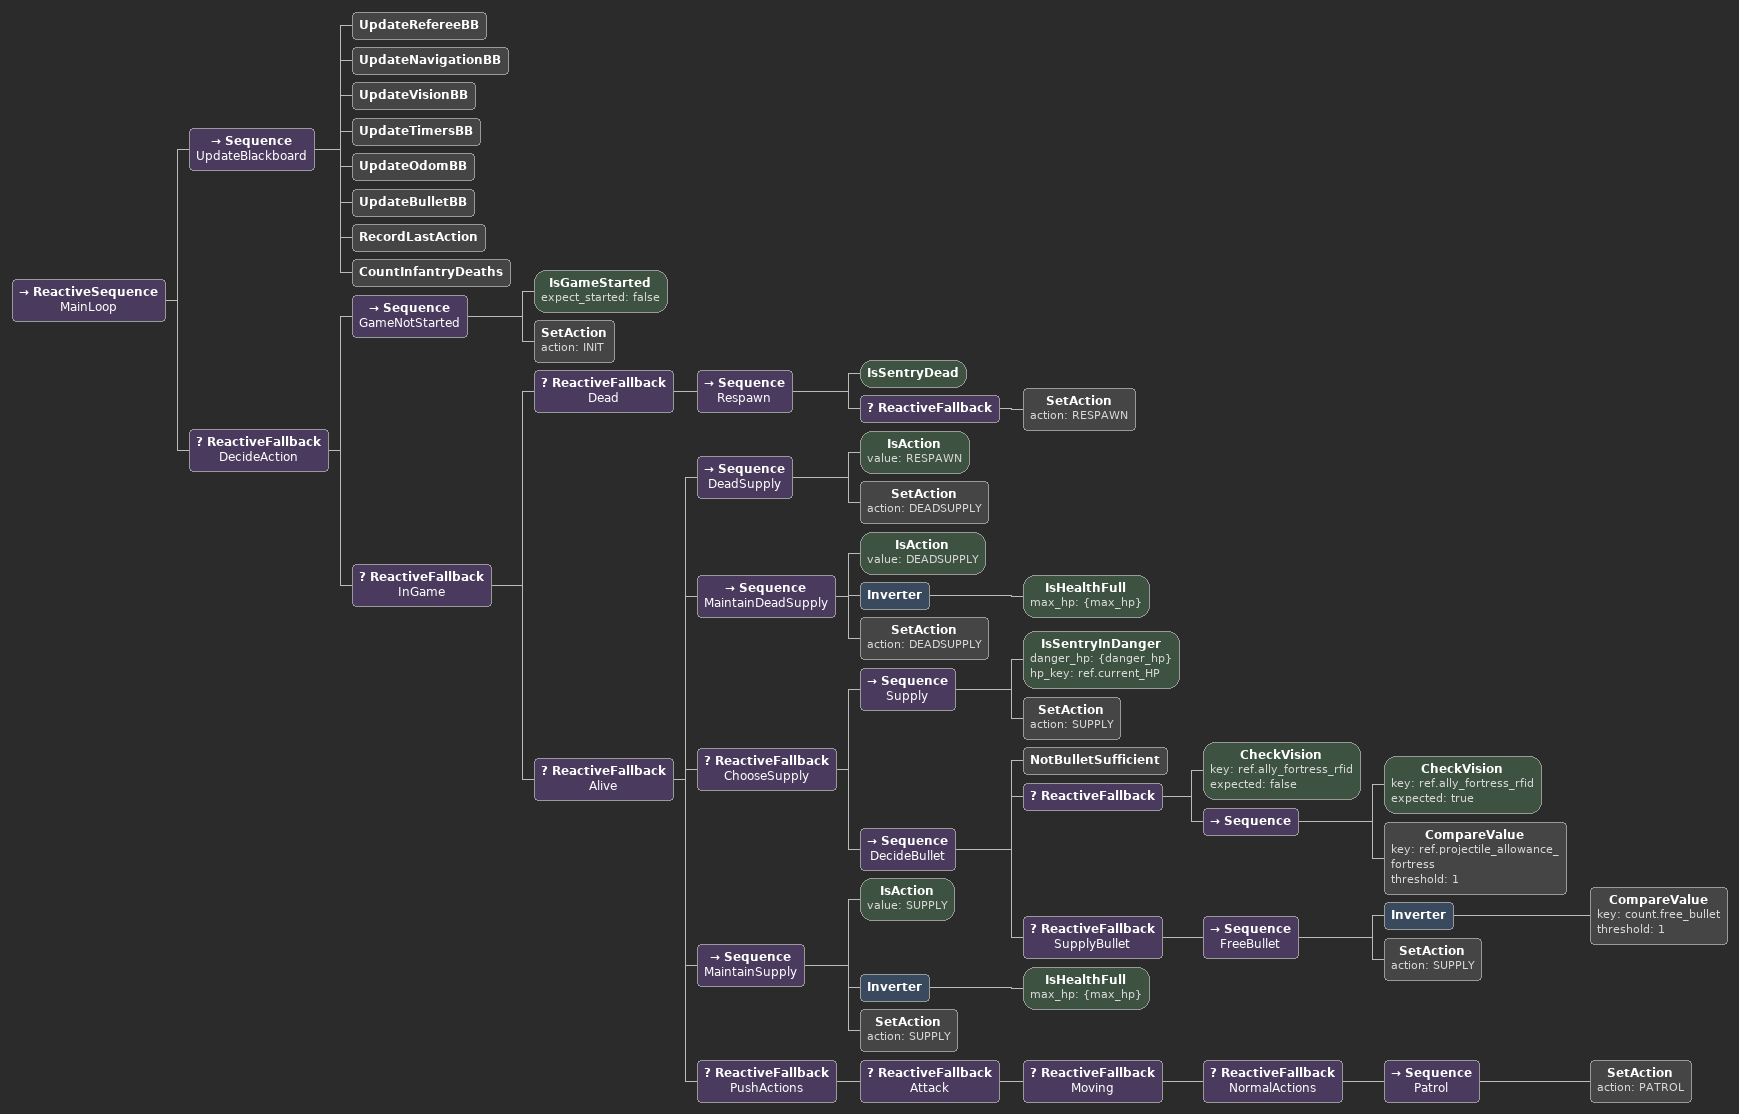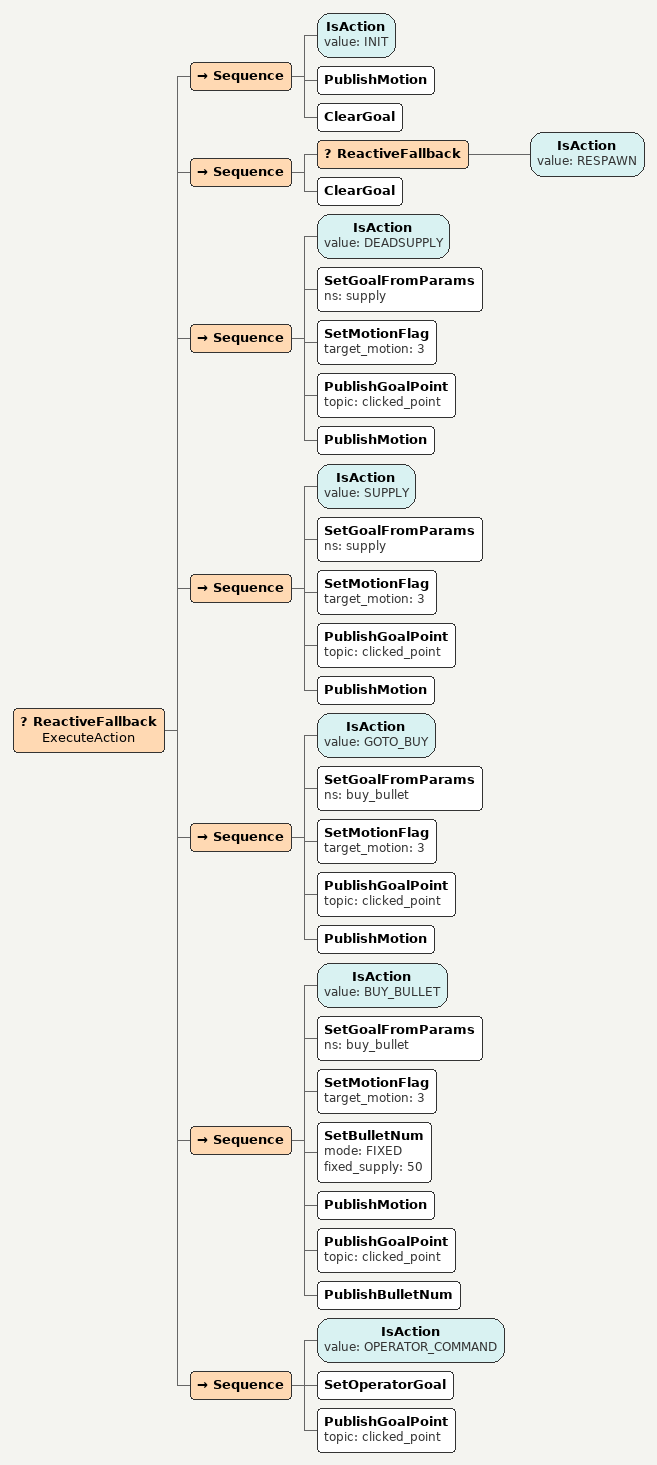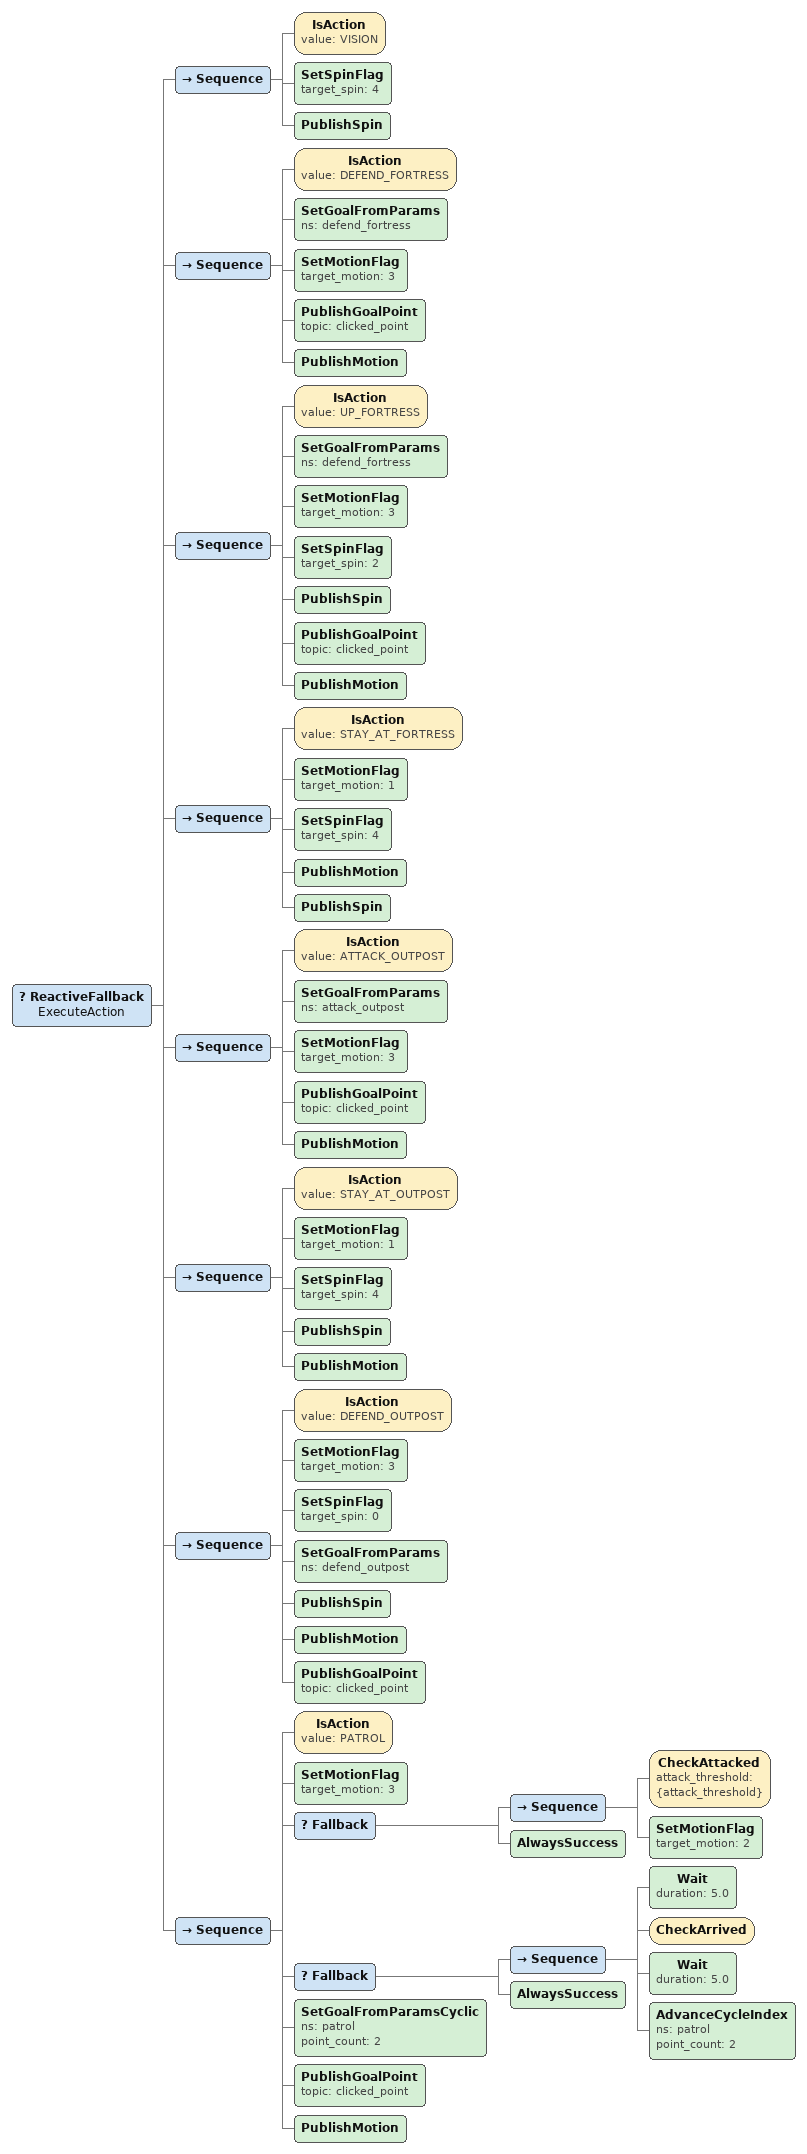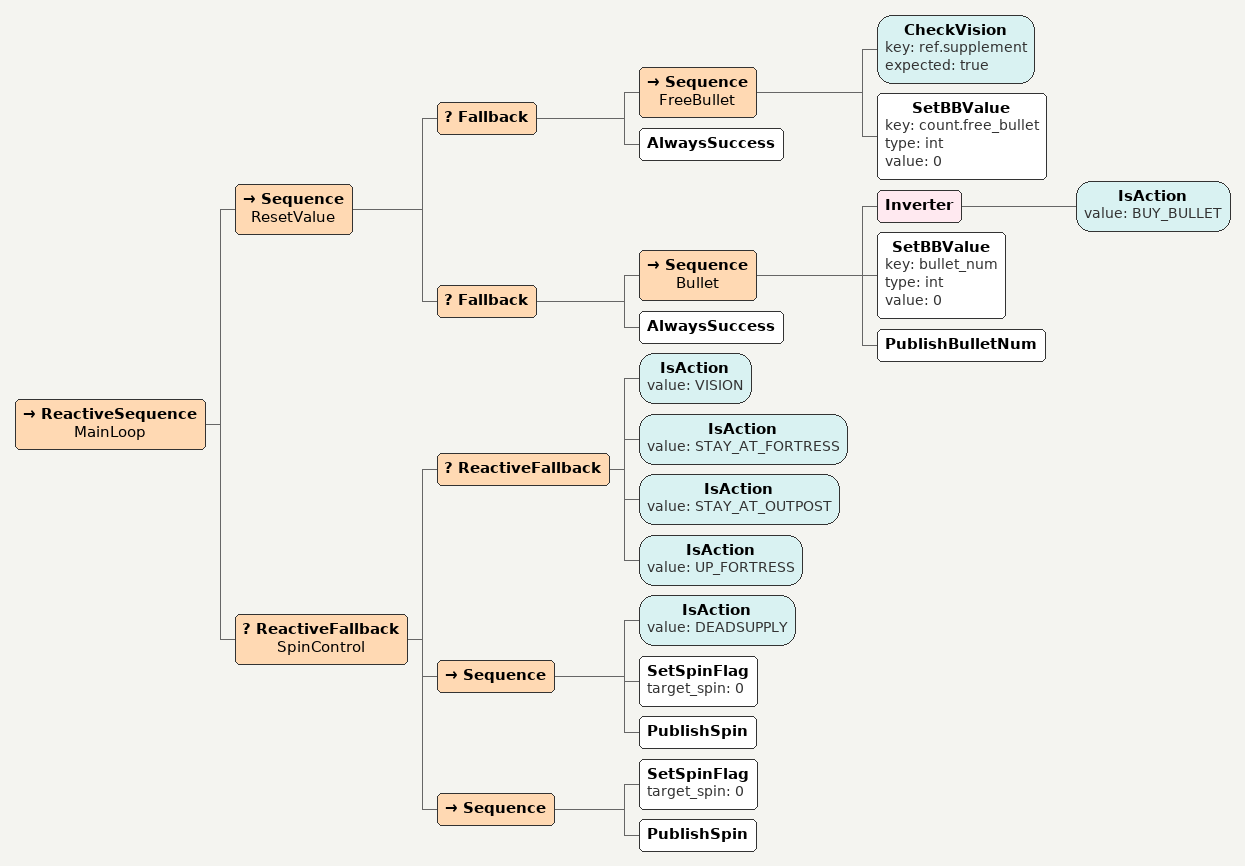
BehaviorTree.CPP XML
<ReactiveSequence name="MainLoop">
  <Sequence name="UpdateBlackboard">
    <UpdateRefereeBB/>
    <UpdateNavigationBB/>
    <UpdateVisionBB/>
    <UpdateTimersBB/>
    <UpdateOdomBB/>
    <UpdateBulletBB/>
    <RecordLastAction/>
    <CountInfantryDeaths/>
  </Sequence>

  <ReactiveFallback name="DecideAction">
    <Sequence name="GameNotStarted">
      <IsGameStarted expect_started="false"/>
      <SetAction action="INIT"/>
    </Sequence>

    <ReactiveFallback name="InGame">
      <ReactiveFallback name="Dead">
        <Sequence name="Respawn">
          <IsSentryDead/>
          <ReactiveFallback>
            <SetAction action="RESPAWN"/>
          </ReactiveFallback>
        </Sequence>
      </ReactiveFallback>

      <ReactiveFallback name="Alive">

        <Sequence name="DeadSupply">
          <IsAction value="RESPAWN"/>
          <SetAction action="DEADSUPPLY"/>
        </Sequence>

        <Sequence name="MaintainDeadSupply">
          <IsAction value="DEADSUPPLY"/>
          <Inverter>
            <IsHealthFull max_hp="{max_hp}"/>
          </Inverter>
          <SetAction action="DEADSUPPLY"/>
        </Sequence>

        <ReactiveFallback name="ChooseSupply">
          <Sequence name="Supply">
            <IsSentryInDanger danger_hp="{danger_hp}" hp_key="ref.current_HP"/>
            <SetAction action="SUPPLY"/>
          </Sequence>
          <Sequence name="DecideBullet">
          <NotBulletSufficient/>
              <ReactiveFallback>
                <CheckVision key="ref.ally_fortress_rfid" expected="false"/>
                <Sequence>
                  <CheckVision key="ref.ally_fortress_rfid" expected="true"/>
                  <CompareValue key="ref.projectile_allowance_fortress" threshold="1"/>
                </Sequence>
              </ReactiveFallback>
          <ReactiveFallback name="SupplyBullet">
            <Sequence name="FreeBullet">

              <Inverter>
                <CompareValue key="count.free_bullet" threshold="1"/>
              </Inverter>

              <SetAction action="SUPPLY"/>
            </Sequence>

          </ReactiveFallback>
          </Sequence>

        </ReactiveFallback>

        <Sequence name="MaintainSupply">
          <IsAction value="SUPPLY"/>
          <Inverter>
            <IsHealthFull max_hp="{max_hp}"/>
          </Inverter>
          <SetAction action="SUPPLY"/>
        </Sequence>

        <ReactiveFallback name="PushActions">

          <ReactiveFallback name="Attack">

            <ReactiveFallback name="Moving">

              <ReactiveFallback name="NormalActions">

                <!-- Default state -->
                <Sequence name="Patrol">
                  <SetAction action="PATROL"/>
                </Sequence>
              </ReactiveFallback>
            </ReactiveFallback>
          </ReactiveFallback>
        </ReactiveFallback>
      </ReactiveFallback>
    </ReactiveFallback>
  </ReactiveFallback>
</ReactiveSequence>

<ReactiveFallback name="ExecuteAction">
  <Sequence>
    <IsAction value="INIT"/>
    <PublishMotion/>
    <ClearGoal/>
  </Sequence>

  <Sequence>
    <ReactiveFallback>
      <IsAction value="RESPAWN"/>
    </ReactiveFallback>
    <ClearGoal/>
  </Sequence>

  <Sequence>
    <IsAction value="DEADSUPPLY"/>
    <SetGoalFromParams ns="supply"/>
    <SetMotionFlag target_motion="3"/>
    <PublishGoalPoint topic="clicked_point"/>
    <PublishMotion/>
  </Sequence>

  <Sequence>
    <IsAction value="SUPPLY"/>
    <SetGoalFromParams ns="supply"/>
    <SetMotionFlag target_motion="3"/>
    <PublishGoalPoint topic="clicked_point"/>
    <PublishMotion/>
  </Sequence>

  <Sequence>
    <IsAction value="GOTO_BUY"/>
    <SetGoalFromParams ns="buy_bullet"/>
    <SetMotionFlag target_motion="3"/>
    <PublishGoalPoint topic="clicked_point"/>
    <PublishMotion/>
  </Sequence>

  <Sequence>
    <IsAction value="BUY_BULLET"/>
    <SetGoalFromParams ns="buy_bullet"/>
    <SetMotionFlag target_motion="3"/>
    <SetBulletNum mode="FIXED" fixed_supply="50"/>
    <PublishMotion/>
    <PublishGoalPoint topic="clicked_point"/>
    <PublishBulletNum/>
  </Sequence>

  <Sequence>
    <IsAction value="OPERATOR_COMMAND"/>
    <SetOperatorGoal/>
    <PublishGoalPoint topic="clicked_point"/>
  </Sequence>
</ReactiveFallback>

<ReactiveFallback name="ExecuteAction">
  <Sequence>
    <IsAction value="VISION"/>
    <SetSpinFlag target_spin="4"/>
    <PublishSpin/>
  </Sequence>

  <Sequence>
    <IsAction value="DEFEND_FORTRESS"/>
    <SetGoalFromParams ns="defend_fortress"/>
    <SetMotionFlag target_motion="3"/>
    <PublishGoalPoint topic="clicked_point"/>
    <PublishMotion/>
  </Sequence>

  <Sequence>
    <IsAction value="UP_FORTRESS"/>
    <SetGoalFromParams ns="defend_fortress"/>
    <SetMotionFlag target_motion="3"/>
    <SetSpinFlag target_spin="2"/>
    <PublishSpin/>
    <PublishGoalPoint topic="clicked_point"/>
    <PublishMotion/>
  </Sequence>

  <Sequence>
  <IsAction value="STAY_AT_FORTRESS"/>
  <SetMotionFlag target_motion="1"/>
  <SetSpinFlag target_spin="4"/>
  <PublishMotion/>
  <PublishSpin/>
  </Sequence>

  <Sequence>
    <IsAction value="ATTACK_OUTPOST"/>
    <SetGoalFromParams ns="attack_outpost"/>
    <SetMotionFlag target_motion="3"/>
    <PublishGoalPoint topic="clicked_point"/>
    <PublishMotion/>
  </Sequence>

  <Sequence>
  <IsAction value="STAY_AT_OUTPOST"/>
  <SetMotionFlag target_motion="1"/>
  <SetSpinFlag target_spin="4"/>
  <PublishSpin/>
  <PublishMotion/>
  </Sequence>

  <Sequence>
  <IsAction value="DEFEND_OUTPOST"/>
  <SetMotionFlag target_motion="3"/>
  <SetSpinFlag target_spin="0"/>
  <SetGoalFromParams ns="defend_outpost"/>
  <PublishSpin/>
  <PublishMotion/>
  <PublishGoalPoint topic="clicked_point"/>
  </Sequence>

  <Sequence>
    <IsAction value="PATROL"/>
    <SetMotionFlag target_motion="3"/>
    <Fallback>
      <Sequence>
        <CheckAttacked attack_threshold="{attack_threshold}"/>
        <SetMotionFlag target_motion="2"/>
      </Sequence>
      <AlwaysSuccess/>
    </Fallback>
    <Fallback>
      <Sequence>
        <Wait duration="5.0"/>
        <CheckArrived/>
        <Wait duration="5.0"/>
        <AdvanceCycleIndex ns="patrol" point_count="2"/>
      </Sequence>
      <AlwaysSuccess/>
    </Fallback>
    <SetGoalFromParamsCyclic ns="patrol" point_count="2"/>
    <PublishGoalPoint topic="clicked_point"/>
    <PublishMotion/>
  </Sequence>
</ReactiveFallback>

<ReactiveSequence name="MainLoop">
  <Sequence name="ResetValue">
    <Fallback>
      <Sequence name="FreeBullet">
        <CheckVision key="ref.supplement" expected="true"/>
        <SetBBValue key="count.free_bullet" type="int" value="0"/>
      </Sequence>
      <AlwaysSuccess/>
    </Fallback>
    <Fallback>
      <Sequence name="Bullet">
        <Inverter>
          <IsAction value="BUY_BULLET"/>
        </Inverter>
        <SetBBValue key="bullet_num" type="int" value="0"/>
        <PublishBulletNum/>
      </Sequence>
      <AlwaysSuccess/>
    </Fallback>
  </Sequence>

  <ReactiveFallback name="SpinControl">
    <ReactiveFallback>
    <IsAction value="VISION"/>
    <IsAction value="STAY_AT_FORTRESS"/>
    <IsAction value="STAY_AT_OUTPOST"/>
    <IsAction value="UP_FORTRESS"/>
    </ReactiveFallback>
    <Sequence>
      <IsAction value="DEADSUPPLY"/>
      <SetSpinFlag target_spin="0"/>
      <PublishSpin/>
    </Sequence>
    <Sequence>
    <SetSpinFlag target_spin="0"/>
    <PublishSpin/>
    </Sequence>
  </ReactiveFallback>
</ReactiveSequence>
